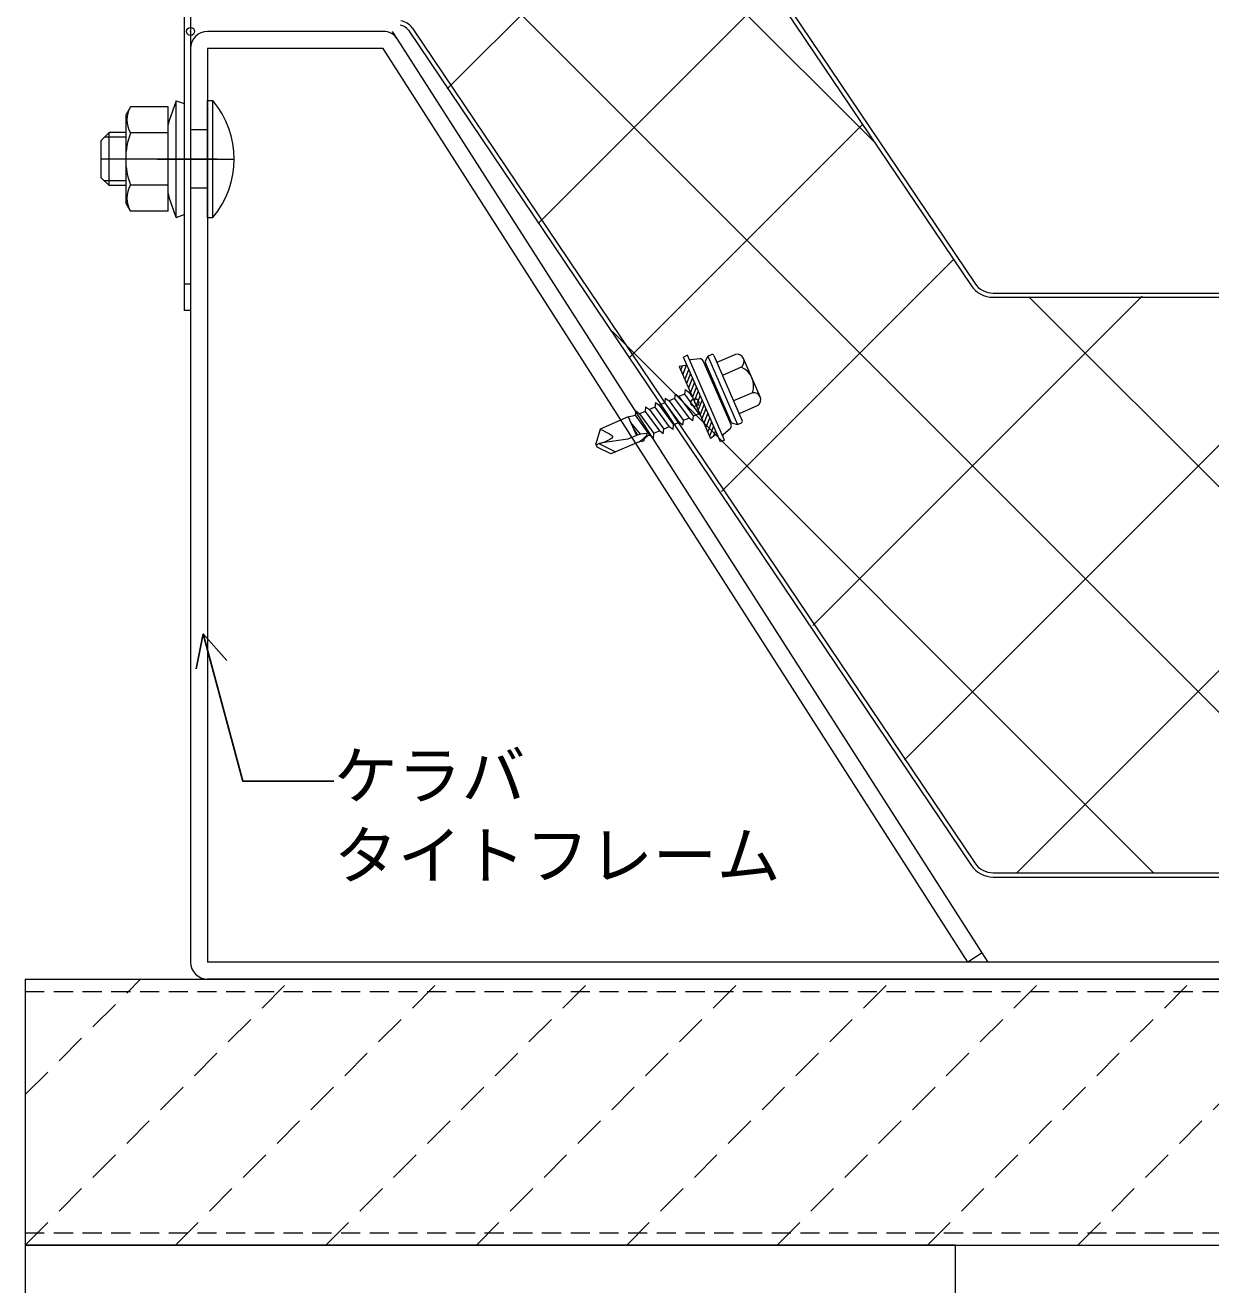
# Model space of a CAD drawing. Units: millimetres at full size, sheet at 1:3; details may follow other scales. Extents: x -1262 to 3778, y -891 to 1036.
# Drawn here: x 1749.5 to 1972.5, y -33 to 203.8 of the extents above; entities that cross this region are included whole.
import ezdxf
from ezdxf.enums import TextEntityAlignment as Align

# ---------------------------------------------------------------- set-up
doc = ezdxf.new("R2010")
doc.units = ezdxf.units.MM
doc.header["$LTSCALE"] = 3
doc.header["$PDMODE"] = 32
doc.header["$PDSIZE"] = 1.5
for name, pattern in [('CHAIN2', [12, 9, -1, 1, -1]), ('DASHED1', [1.8, 1.2, -0.6]), ('DASHED2', [3, 2, -1])]:
    doc.linetypes.add(name, pattern=pattern)
for name, color, linetype, lineweight in [('0-6_名称1', 5, 'Continuous', 25), ('0-B_屋根1', 6, 'Continuous', 20), ('2-1_裏貼1', 2, 'Continuous', 18), ('2-7_ビス1', 7, 'Continuous', 5), ('2-A_タイトフレーム', 3, 'Continuous', 9), ('3-0_吊子', 7, 'Continuous', 5), ('4-2_H鋼1', 2, 'Continuous', 18), ('4-5_C鋼1', 2, 'Continuous', 18), ('5-6_ハッチング1', 7, 'DASHED2', 5)]:
    doc.layers.add(name, color=color, linetype=linetype, lineweight=lineweight)
doc.styles.add('ＭＳ ゴシック', font='')
doc.styles.get('ＭＳ ゴシック').set_extended_font_data('MS Gothic')

msp = doc.modelspace()

# ---------------------------------------------------------------- linework, layer by layer
at = {"layer": '0-6_名称1'}
for q in [(1781.66, 82.789), (1787.456, 84.342)]:
    msp.add_line((1783.005, 89.361), q, dxfattribs=at)
msp.add_lwpolyline([(1783.005, 89.361), (1790.415, 61.707), (1807.568, 61.707)], dxfattribs=at)
at = {"layer": '0-B_屋根1'}
for p, q in [((1821.608, 311.873), (1927.419, 154.864)), ((1822.272, 312.32), (1928.082, 155.311)), ((1821.608, 202.873), (1927.419, 45.864)), ((1822.272, 203.32), (1928.082, 46.311)), ((1931.555, 152.658), (2128.719, 152.658)), ((1931.556, 153.458), (2128.719, 153.458)), ((1931.555, 43.658), (2128.719, 43.658)), ((1931.556, 44.458), (2128.719, 44.458))]:
    msp.add_line(p, q, dxfattribs=at)
for centre, radius, start, end in [((1819.784, 201.643), 2.2, 33.97654, 83.13001), ((1819.784, 201.643), 3, 33.97654, 83.13001), ((1931.565, 157.658), 5, 213.97654, 270.11492), ((1931.565, 157.658), 4.2, 213.97654, 270.11492), ((1931.565, 48.658), 5, 213.97654, 270.11492), ((1931.565, 48.658), 4.2, 213.97654, 270.11492)]:
    msp.add_arc(centre, radius, start, end, dxfattribs=at)
at = {"layer": '2-1_裏貼1'}
for p, q in [((1909.289, 181.765), (1821.036, 270.018)), ((1828.856, 191.842), (1872.85, 235.836)), ((2004.17, 44.458), (1820.464, 228.164)), ((1846.056, 166.615), (1889.931, 210.49)), ((1863.256, 141.389), (1907.012, 185.145)), ((1880.456, 116.162), (1924.093, 159.799)), ((1897.656, 90.936), (1959.606, 152.885)), ((1914.856, 65.709), (2002.379, 153.233)), ((2030.137, 60.917), (1938.342, 152.713)), ((1961.744, 44.458), (1859.92, 146.282)), ((1936.031, 44.458), (2030.137, 138.564))]:
    msp.add_line(p, q, dxfattribs=at)
at = {"layer": '2-7_ビス1'}
for p, q in [((1873.98, 139.887), (1872.516, 139.641)), ((1872.833, 138.913), (1873.162, 139.75)), ((1873.193, 138.087), (1873.894, 139.872)), ((1874.082, 141.754), (1873.312, 141.419)), ((1881.034, 125.803), (1874.082, 141.754)), ((1876.42, 141.077), (1874.637, 140.889)), ((1882.276, 128.661), (1877.02, 140.719)), ((1882.309, 129.185), (1877.427, 140.387)), ((1877.434, 140.656), (1877.886, 141.565)), ((1877.886, 141.565), (1878.61, 141.881)), ((1877.886, 141.565), (1883.485, 128.719)), ((1879.029, 141.716), (1884.374, 129.454)), ((1883.126, 141.933), (1879.604, 140.398)), ((1887.767, 133.933), (1884.62, 141.152)), ((1872.516, 139.641), (1878.42, 126.095)), ((1874.298, 139.157), (1873.553, 137.262)), ((1874.658, 138.331), (1873.913, 136.436)), ((1875.018, 137.505), (1874.273, 135.61)), ((1884.175, 139.526), (1880.653, 137.991)), ((1873.607, 135.329), (1873.507, 134.445)), ((1873.607, 135.329), (1874.322, 134.801)), ((1875.377, 136.68), (1874.633, 134.784)), ((1875.737, 135.854), (1874.993, 133.959)), ((1876.097, 135.028), (1875.352, 133.133)), ((1878.977, 136.829), (1878.757, 136.734)), ((1868.045, 132.905), (1868.761, 132.377)), ((1869.899, 133.713), (1870.615, 133.185)), ((1871.653, 133.637), (1870.615, 133.185)), ((1870.615, 133.185), (1873.323, 129.501)), ((1871.753, 134.521), (1871.653, 133.637)), ((1871.653, 133.637), (1874.361, 129.954)), ((1871.753, 134.521), (1872.469, 133.993)), ((1873.507, 134.445), (1872.469, 133.993)), ((1872.469, 133.993), (1875.177, 130.309)), ((1873.507, 134.445), (1876.215, 130.762)), ((1874.322, 134.801), (1874.577, 134.912)), ((1874.322, 134.801), (1875.067, 133.788)), ((1876.457, 134.202), (1875.712, 132.307)), ((1876.817, 133.377), (1876.072, 131.481)), ((1880.759, 132.742), (1880.539, 132.646)), ((1886.272, 134.713), (1882.75, 133.178)), ((1862.939, 130.187), (1864.248, 130.502)), ((1864.337, 131.289), (1864.248, 130.502)), ((1864.248, 130.502), (1866.946, 126.722)), ((1864.337, 131.289), (1865.053, 130.761)), ((1866.091, 131.213), (1865.053, 130.761)), ((1865.053, 130.761), (1867.761, 127.078)), ((1866.191, 132.097), (1866.091, 131.213)), ((1866.091, 131.213), (1868.799, 127.53)), ((1866.191, 132.097), (1866.907, 131.569)), ((1866.907, 131.569), (1869.615, 127.886)), ((1868.761, 132.377), (1871.469, 128.694)), ((1875.077, 129.425), (1875.177, 130.309)), ((1876.215, 130.762), (1875.177, 130.309)), ((1876.215, 130.762), (1876.467, 130.576)), ((1877.177, 132.551), (1876.432, 130.656)), ((1877.537, 131.725), (1876.792, 129.83)), ((1877.897, 130.899), (1877.152, 129.004)), ((1887.321, 132.307), (1883.799, 130.772)), ((1862.939, 130.187), (1857.647, 127.88)), ((1862.939, 130.187), (1864.458, 126.701)), ((1865.247, 126.898), (1863.407, 129.113)), ((1871.369, 127.809), (1870.653, 128.338)), ((1871.369, 127.809), (1871.469, 128.694)), ((1873.223, 128.617), (1872.507, 129.146)), ((1873.223, 128.617), (1873.323, 129.501)), ((1874.361, 129.954), (1873.323, 129.501)), ((1875.077, 129.425), (1874.361, 129.954)), ((1878.257, 130.074), (1877.512, 128.178)), ((1878.616, 129.248), (1877.872, 127.353)), ((1878.976, 128.422), (1878.232, 126.527)), ((1882.129, 127.978), (1880.778, 126.799)), ((1882.511, 129.007), (1883.485, 128.719)), ((1883.485, 128.719), (1884.209, 129.035)), ((1857.647, 127.88), (1856.823, 125.089)), ((1862.834, 125.993), (1858.043, 125.273)), ((1864.458, 126.701), (1862.834, 125.993)), ((1863.957, 127.851), (1864.666, 126.756)), ((1864.975, 125.516), (1865.321, 125.745)), ((1865.312, 125.759), (1865.321, 125.745)), ((1865.321, 125.745), (1865.56, 125.568)), ((1865.842, 125.691), (1865.56, 125.568)), ((1865.891, 126.123), (1865.842, 125.691)), ((1865.891, 126.123), (1865.848, 126.176)), ((1865.891, 126.123), (1866.503, 126.529)), ((1866.946, 126.722), (1866.503, 126.529)), ((1867.661, 126.193), (1866.946, 126.722)), ((1867.661, 126.193), (1867.761, 127.078)), ((1868.799, 127.53), (1867.761, 127.078)), ((1869.515, 127.001), (1868.799, 127.53)), ((1869.515, 127.001), (1869.615, 127.886)), ((1879.596, 127), (1878.42, 126.095)), ((1879.336, 127.596), (1878.888, 126.455)), ((1857.077, 124.505), (1856.823, 125.089)), ((1859.683, 123.209), (1857.077, 124.505)), ((1857.364, 125.171), (1860.548, 123.586)), ((1864.975, 125.516), (1859.683, 123.209))]:
    msp.add_line(p, q, dxfattribs=at)
for points in [[(1881.034, 125.803), (1880.264, 125.468), (1873.312, 141.419)], [(1868.045, 132.905), (1867.945, 132.021), (1866.907, 131.569)], [(1869.899, 133.713), (1869.799, 132.829), (1868.761, 132.377)], [(1869.799, 132.829), (1872.507, 129.146), (1871.469, 128.694)], [(1867.945, 132.021), (1870.653, 128.338), (1869.615, 127.886)], [(1857.647, 127.88), (1858.081, 127.667), (1858.548, 127.442), (1859.01, 127.211), (1859.426, 126.98), (1859.755, 126.756), (1859.958, 126.546), (1859.995, 126.356), (1859.813, 126.159), (1859.439, 125.926), (1858.961, 125.682), (1858.467, 125.456), (1858.043, 125.273)], [(1864.975, 125.516), (1865.647, 126.014), (1866.132, 126.427), (1866.409, 126.742), (1866.457, 126.947), (1866.269, 127.033), (1865.862, 127.014), (1865.252, 126.899), (1864.458, 126.701)], [(1856.95, 124.797), (1857.046, 124.906), (1857.146, 125.008), (1857.251, 125.099), (1857.364, 125.171), (1857.519, 125.228), (1857.686, 125.259), (1857.863, 125.27), (1858.043, 125.273)]]:
    msp.add_lwpolyline(points, dxfattribs=at)
for centre, radius, start, end in [((1874.617, 141.128), 0.24, 203.54915, 274.79255), ((1876.47, 140.479), 0.6, 23.54915, 94.79255), ((1877.719, 140.514), 0.319, 153.54915, 203.54915), ((1878.737, 141.589), 0.319, 23.54915, 113.54915), ((1883.389, 140.615), 1.343, 305.80376, 101.29453), ((1882.723, 136.03), 3.785, 339.64476, 67.45352), ((1886.535, 133.396), 1.343, 305.80376, 101.29453), ((1881.726, 128.421), 0.6, 312.30576, 23.54915), ((1882.601, 129.312), 0.319, 203.54915, 253.54915), ((1884.082, 129.327), 0.319, 293.54915, 23.54915), ((1880.939, 126.622), 0.24, 132.30576, 203.54915)]:
    msp.add_arc(centre, radius, start, end, dxfattribs=at)
at = {"layer": '2-7_ビス1', "color": 5}
msp.add_point((1875.468, 132.868), dxfattribs=at)
at = {"layer": '2-A_タイトフレーム'}
for p, q in [((1816.854, 202.658), (1783.805, 202.658)), ((1819.549, 201.183), (1818.605, 202.658)), ((1780.605, 199.458), (1780.605, 27.658)), ((1783.805, 199.458), (1783.805, 27.658)), ((1816.854, 199.458), (1783.805, 199.458)), ((1926.806, 27.658), (1816.854, 199.458)), ((1929.501, 29.383), (1819.549, 201.183)), ((1929.501, 29.383), (1926.806, 27.658)), ((1930.605, 27.658), (1929.501, 29.383)), ((2030.605, 27.658), (1783.805, 27.658))]:
    msp.add_line(p, q, dxfattribs=at)
at = {"layer": '2-A_タイトフレーム', "linetype": 'DASHED2'}
for p, q in [((1783.605, 184.158), (1780.605, 184.158)), ((1783.605, 173.158), (1780.605, 173.158))]:
    msp.add_line(p, q, dxfattribs=at)
at = {"layer": '2-A_タイトフレーム'}
msp.add_lwpolyline([(2030.605, 27.658), (2030.605, 24.458), (1783.805, 24.458)], dxfattribs=at)
for centre, start, end in [((1783.805, 199.458), 90, 180), ((1816.854, 199.458), 32.61924, 90), ((1783.805, 27.658), 180, 270)]:
    msp.add_arc(centre, 3.2, start, end, dxfattribs=at)
msp.add_point((1780.605, 202.658), dxfattribs=at)
at = {"layer": '3-0_吊子'}
for p, q in [((1779.405, 223.958), (1779.405, 150.158)), ((1777.897, 189.636), (1776.497, 185.693)), ((1777.897, 167.68), (1777.897, 189.636)), ((1777.897, 189.636), (1779.405, 189.101)), ((1783.805, 189.658), (1784.805, 189.658)), ((1783.805, 167.658), (1783.805, 189.658)), ((1784.805, 167.658), (1784.805, 189.658)), ((1769.308, 188.473), (1768.405, 186.908)), ((1776.405, 188.473), (1769.308, 188.473)), ((1776.405, 168.843), (1776.405, 188.473)), ((1768.405, 186.908), (1768.405, 170.408)), ((1765.305, 183.658), (1763.805, 182.158)), ((1768.405, 182.758), (1764.405, 182.758)), ((1768.405, 183.658), (1765.305, 183.658)), ((1765.305, 173.658), (1765.305, 183.658)), ((1776.405, 183.565), (1769.308, 183.565)), ((1763.805, 175.158), (1763.805, 182.158)), ((1765.305, 173.658), (1763.805, 175.158)), ((1768.405, 174.558), (1764.405, 174.558)), ((1768.405, 173.658), (1765.305, 173.658)), ((1776.405, 173.75), (1769.308, 173.75)), ((1777.897, 167.68), (1776.497, 171.622)), ((1769.308, 168.843), (1768.405, 170.408)), ((1776.405, 168.843), (1769.308, 168.843)), ((1777.897, 167.68), (1779.405, 168.215)), ((1783.805, 167.658), (1784.805, 167.658)), ((1780.605, 155.158), (1779.405, 155.158))]:
    msp.add_line(p, q, dxfattribs=at)
at = {"layer": '3-0_吊子', "linetype": 'CHAIN2'}
for p, q in [((1785.605, 178.658), (1763.805, 178.658)), ((1774.405, 178.658), (1788.805, 178.658))]:
    msp.add_line(p, q, dxfattribs=at)
at = {"layer": '3-0_吊子'}
msp.add_lwpolyline([(1780.605, 223.958), (1780.605, 150.158), (1779.405, 150.158)], dxfattribs=at)
for centre, radius, start, end in [((1771.68, 178.658), 17.125, 320.03379, 39.96621), ((1773.558, 186.019), 4.907, 150, 210), ((1778.005, 185.158), 1.6, 160.45091, 180), ((1782.184, 178.658), 13.779, 159.136, 200.864), ((1773.558, 171.297), 4.907, 150, 210), ((1778.005, 172.158), 1.6, 180, 199.54909)]:
    msp.add_arc(centre, radius, start, end, dxfattribs=at)
at = {"layer": '4-2_H鋼1'}
msp.add_lwpolyline([(1853.505, -36.542), (1924.505, -36.542), (1924.505, -25.542), (1749.505, -25.542), (1749.505, -36.542), (1820.505, -36.542)], dxfattribs=at)
at = {"layer": '4-5_C鋼1'}
for p, q in [((1749.505, 24.458), (2149.505, 24.458)), ((1749.505, 24.458), (1749.505, -25.542)), ((1749.505, -25.542), (2149.505, -25.542))]:
    msp.add_line(p, q, dxfattribs=at)
at = {"layer": '4-5_C鋼1', "linetype": 'DASHED1'}
for p, q in [((1749.505, 22.158), (2149.505, 22.158)), ((1749.505, -23.242), (2149.505, -23.242))]:
    msp.add_line(p, q, dxfattribs=at)
at = {"layer": '5-6_ハッチング1'}
for p, q in [((1749.505, -25.542), (1799.505, 24.458)), ((1749.505, 2.742), (1771.221, 24.458)), ((1777.789, -25.542), (1827.789, 24.458)), ((1806.073, -25.542), (1856.073, 24.458)), ((1834.358, -25.542), (1884.358, 24.458)), ((1862.642, -25.542), (1912.642, 24.458)), ((1890.926, -25.542), (1940.926, 24.458)), ((1919.21, -25.542), (1969.21, 24.458)), ((1947.495, -25.542), (1997.495, 24.458))]:
    msp.add_line(p, q, dxfattribs=at)

# ---------------------------------------------------------------- texts
at = {"layer": '0-6_名称1', "style": 'ＭＳ ゴシック'}
for s, p in [('ケラバ\u3000\u3000\u3000\u3000', (1807.568, 55.707)), ('タイトフレーム', (1807.568, 40.707))]:
    msp.add_text(s, height=8.798, dxfattribs=at).set_placement(p, align=Align.BOTTOM_LEFT)

doc.saveas('drawing.dxf')
